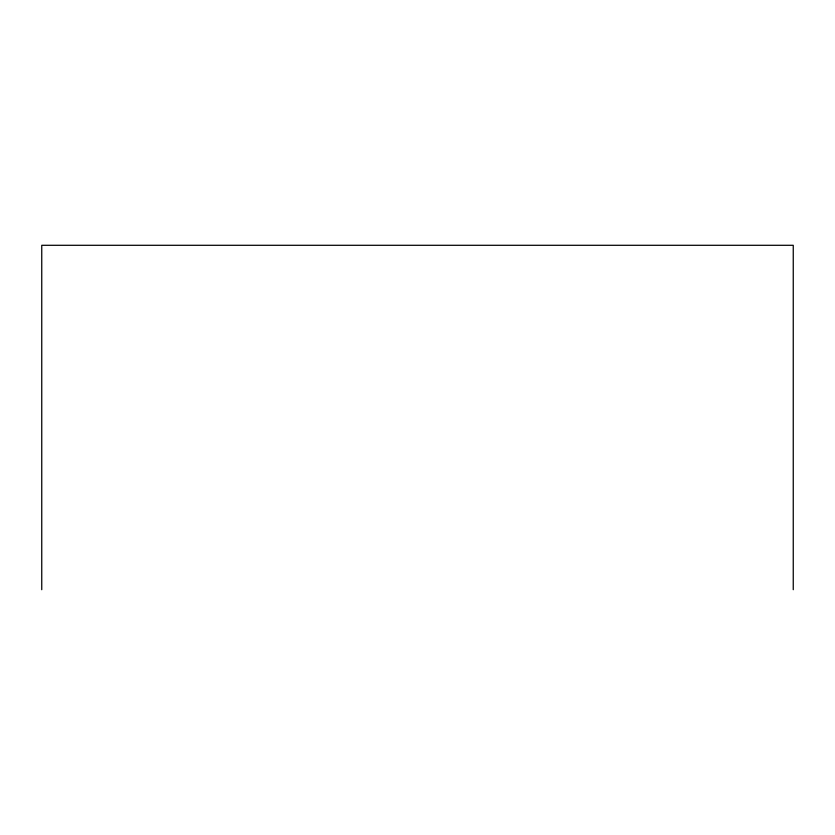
<?xml version="1.0" encoding="UTF-8"?>
<svg xmlns="http://www.w3.org/2000/svg" width="835" height="835" viewBox="0 0 835 835"><rect width="100%" height="100%" fill="white"/><g stroke="black" fill="none" stroke-linecap="round" stroke-linejoin="round"><path stroke-width="1.25" d="M793.25 589.708L793.25 245.292L41.75 245.292L41.75 589.708"/></g></svg>
